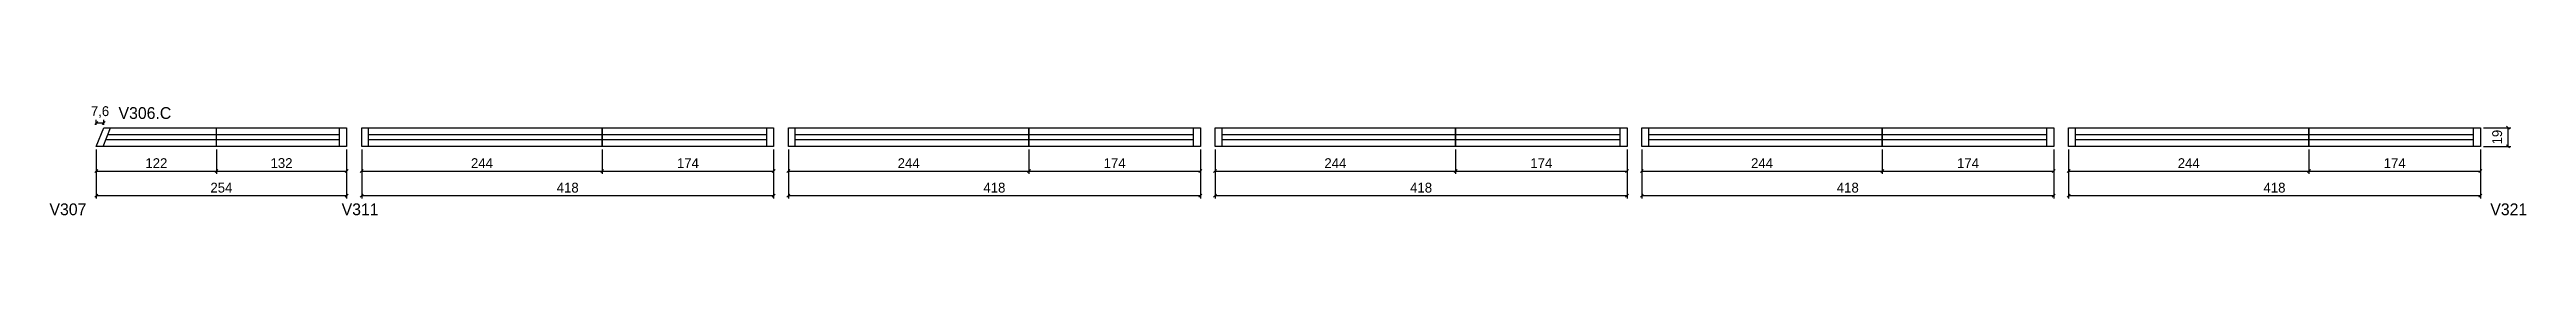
# Model space of a CAD drawing. Extents: x -47 to 2466, y -89 to 23.
import ezdxf
from ezdxf.enums import TextEntityAlignment as Align

# ---------------------------------------------------------------- set-up
doc = ezdxf.new("R2010")
doc.units = 0
for name, color, linetype in [('5', 5, 'Continuous'), ('COTA', 241, 'Continuous'), ('NOMENCLATURA', 7, 'Continuous'), ('Painéis', 200, 'Continuous'), ('SARR_2.2x7', 40, 'Continuous')]:
    doc.layers.add(name, color=color, linetype=linetype)
doc.dimstyles.new('PAINEL', dxfattribs={"dimtxt": 10, "dimasz": 3, "dimexe": 3, "dimexo": 3, "dimgap": 3, "dimtad": 1, "dimblk": 'OBLIQUE', "dimblk1": 'OBLIQUE', "dimcen": 2.5, "dimclrd": 4, "dimclre": 4, "dimclrt": 240, "dimazin": 3, "dimtfac": 1, "dimtmove": 0, "dimatfit": 3})

# ---------------------------------------------------------------- blocks, each defined once
blk = doc.blocks.new('_OBLIQUE')
at = {"color": 0, "linetype": 'BYBLOCK'}
blk.add_line((-0.5, -0.5), (0.5, 0.5), dxfattribs=at)

msp = doc.modelspace()

# ---------------------------------------------------------------- linework, layer by layer
at = {"layer": 'Painéis'}
for p, q in [((122, -19), (122, 0)), ((513.4, -19), (513.4, 0)), ((946.4, -19), (946.4, 0)), ((1379.4, -19), (1379.4, 0)), ((1812.4, -19), (1812.4, 0)), ((2245.4, -19), (2245.4, 0))]:
    msp.add_line(p, q, dxfattribs=at)
for points in [[(0, -19), (7.6, 0), (254, 0), (254, -19), (0, -19)], [(513.4, -19), (269.4, -19), (269.4, 0), (513.4, 0), (513.4, -19)], [(513.4, 0), (687.4, 0), (687.4, -19), (513.4, -19), (513.4, 0)], [(946.4, -19), (702.4, -19), (702.4, 0), (946.4, 0), (946.4, -19)], [(946.4, 0), (1120.4, 0), (1120.4, -19), (946.4, -19), (946.4, 0)], [(1379.4, -19), (1135.4, -19), (1135.4, 0), (1379.4, 0), (1379.4, -19)], [(1379.4, 0), (1553.4, 0), (1553.4, -19), (1379.4, -19), (1379.4, 0)], [(1812.4, -19), (1568.4, -19), (1568.4, 0), (1812.4, 0), (1812.4, -19)], [(1812.4, 0), (1986.4, 0), (1986.4, -19), (1812.4, -19), (1812.4, 0)], [(2245.4, -19), (2001.4, -19), (2001.4, 0), (2245.4, 0), (2245.4, -19)], [(2245.4, 0), (2419.4, 0), (2419.4, -19), (2245.4, -19), (2245.4, 0)]]:
    msp.add_lwpolyline(points, close=True, dxfattribs=at)
at = {"layer": 'SARR_2.2x7'}
for p, q in [((7, -19), (14.6, 0)), ((247, -19), (247, 0)), ((276.4, -19), (276.4, 0)), ((680.4, -19), (680.4, 0)), ((709.4, -19), (709.4, 0)), ((1113.4, -19), (1113.4, 0)), ((1142.4, -19), (1142.4, 0)), ((1546.4, -19), (1546.4, 0)), ((1575.4, -19), (1575.4, 0)), ((1979.4, -19), (1979.4, 0)), ((2008.4, -19), (2008.4, 0)), ((2412.4, -19), (2412.4, 0)), ((9.8, -12), (247, -12)), ((11.8, -7), (247, -7)), ((276.4, -7), (680.4, -7)), ((276.4, -12), (680.4, -12)), ((709.4, -7), (1113.4, -7)), ((709.4, -12), (1113.4, -12)), ((1142.4, -7), (1546.4, -7)), ((1142.4, -12), (1546.4, -12)), ((1575.4, -7), (1979.4, -7)), ((1575.4, -12), (1979.4, -12)), ((2008.4, -7), (2412.4, -7)), ((2008.4, -12), (2412.4, -12))]:
    msp.add_line(p, q, dxfattribs=at)

# ---------------------------------------------------------------- texts
at = {"layer": '5'}
msp.add_text('V307', height=12, dxfattribs=at).set_placement((-10, -89), align=Align.RIGHT)
for s, p in [('V311', (249, -89)), ('V321', (2429.4, -89))]:
    msp.add_text(s, height=12, dxfattribs=at).set_placement(p)
at = {"layer": 'NOMENCLATURA'}
msp.add_text('V306.C', height=12, dxfattribs=at).set_placement((22.6, 9))

# ---------------------------------------------------------------- dimensions: what is measured, and where the dimension line sits
at = {"layer": 'COTA'}
for base, p1, p2 in [((0, 5), (0, 0), (7.6, 0)), ((0, -44), (0, -19), (122, -19)), ((0, -69), (0, -19), (254, -19)), ((122, -44), (122, -19), (254, -19)), ((269.4, -44), (269.4, -19), (513.4, -19)), ((269.4, -69), (269.4, -19), (687.4, -19)), ((513.4, -44), (513.4, -19), (687.4, -19)), ((702.4, -44), (702.4, -19), (946.4, -19)), ((702.4, -69), (702.4, -19), (1120.4, -19)), ((946.4, -44), (946.4, -19), (1120.4, -19)), ((1135.4, -44), (1135.4, -19), (1379.4, -19)), ((1135.4, -69), (1135.4, -19), (1553.4, -19)), ((1379.4, -44), (1379.4, -19), (1553.4, -19)), ((1568.4, -44), (1568.4, -19), (1812.4, -19)), ((1568.4, -69), (1568.4, -19), (1986.4, -19)), ((1812.4, -44), (1812.4, -19), (1986.4, -19)), ((2001.4, -44), (2001.4, -19), (2245.4, -19)), ((2001.4, -69), (2001.4, -19), (2419.4, -19)), ((2245.4, -44), (2245.4, -19), (2419.4, -19))]:
    msp.add_linear_dim(base=base, p1=p1, p2=p2, dimstyle='PAINEL', dxfattribs=at).render()
msp.add_linear_dim(base=(2447.4, -19), p1=(2419.4, -19), p2=(2419.4, 0), angle=90, dimstyle='PAINEL', dxfattribs=at).render()

doc.saveas('drawing.dxf')
